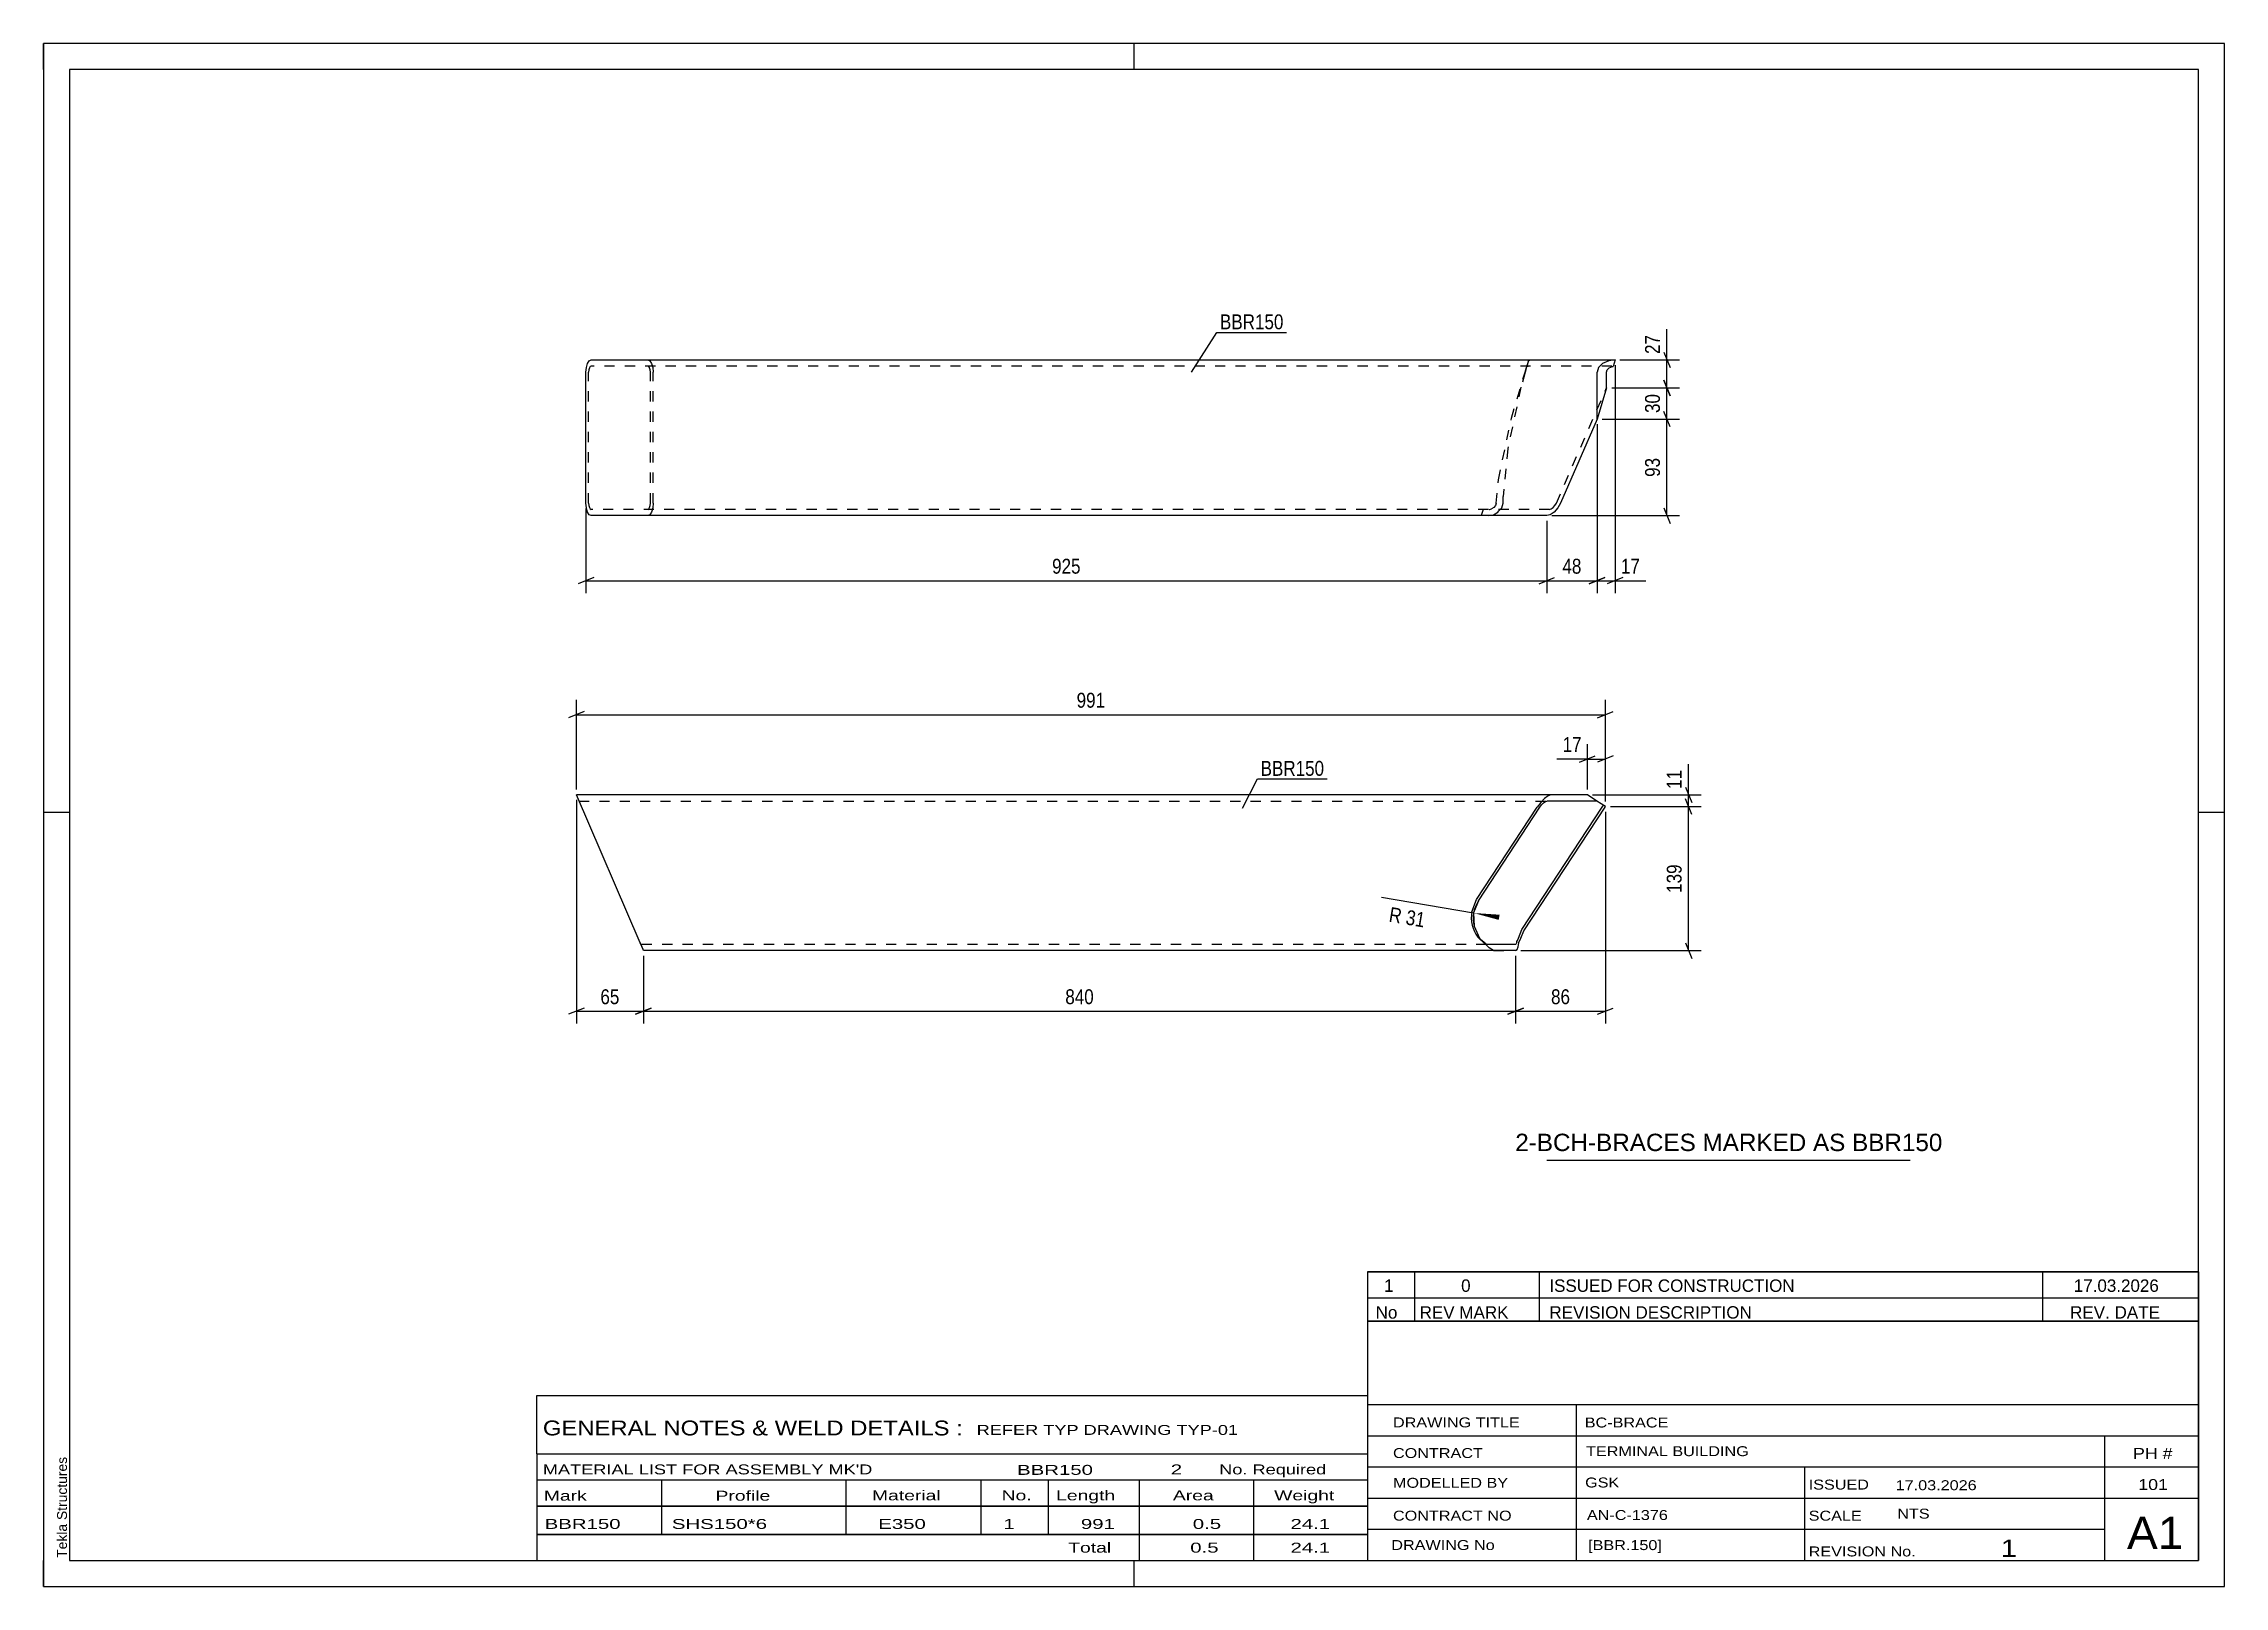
# Model space of a CAD drawing. Header units: millimetres. Extents: x 0 to 420, y 0 to 297.
import ezdxf

# ---------------------------------------------------------------- set-up
doc = ezdxf.new("R2010")
doc.units = ezdxf.units.MM
doc.linetypes.add('DXK_LINE_DOT2', pattern=[3.9198, 1.9599, -1.9599])
doc.styles.add('Arial', font='ARIAL.TTF', dxfattribs={"height": 0.2})
doc.styles.add('Arial Narrow', font='ARIALN.TTF', dxfattribs={"height": 0.2})

# ---------------------------------------------------------------- blocks, each defined once
blk = doc.blocks.new('Unknown-580742251-1161')
at = {"color": 5, "linetype": 'Continuous'}
for p, q in [((420, 297), (0, 297)), ((0, 297), (0, 0)), ((0, 292), (0, 297)), ((210, 292), (210, 297)), ((420, 0), (420, 297)), ((415, 292), (5, 292)), ((5, 292), (5, 5)), ((415, 5), (415, 292)), ((5, 149), (0, 149)), ((420, 149), (415, 149)), ((0, 0), (0, 5)), ((5, 5), (415, 5)), ((210, 0), (210, 5)), ((0, 0), (420, 0))]:
    blk.add_line(p, q, dxfattribs=at)
at = {"color": 174, "linetype": 'Continuous', "style": 'Arial'}
blk.add_text('Tekla Structures', height=1.9102, rotation=90, dxfattribs=at).set_placement((4.5, 5.5))
blk = doc.blocks.new('Part-580742251-1270 - 1252')
at = {"color": 2, "linetype": 'Continuous'}
for p, q in [((297.32, 152.39), (102.6, 152.39)), ((114.88, 123.88), (102.6, 152.39)), ((289.07, 151.69), (288.33, 150.91)), ((289.75, 152.21), (289.07, 151.69)), ((290.27, 152.39), (289.75, 152.21)), ((299.15, 151.19), (297.32, 152.39)), ((275.95, 132.23), (287.65, 149.99)), ((276.32, 131.99), (288.17, 149.99)), ((284.71, 126.46), (300.19, 149.99)), ((285.07, 126.22), (300.72, 149.99)), ((288.33, 150.91), (287.65, 149.99)), ((288.17, 149.99), (288.51, 150.45)), ((288.51, 150.45), (288.88, 150.84)), ((288.88, 150.84), (289.22, 151.1)), ((289.22, 151.1), (289.48, 151.19)), ((299.15, 151.19), (289.48, 151.19)), ((300.79, 150.12), (299.15, 151.19)), ((300.19, 149.99), (300.41, 150.37)), ((300.72, 149.99), (300.79, 150.12)), ((275.04, 129.89), (275.95, 132.23)), ((276.32, 131.99), (275.41, 129.65)), ((275.41, 129.65), (275.5, 127.11)), ((275.5, 127.11), (276.55, 124.79)), ((284.06, 124.79), (284.71, 126.46)), ((284.51, 124.79), (285.07, 126.22)), ((115.44, 122.58), (114.88, 123.88)), ((115.52, 122.39), (115.44, 122.58)), ((279.25, 122.39), (115.52, 122.39)), ((276.4, 124.79), (276.22, 124.98)), ((276.4, 124.79), (277.37, 123.88)), ((276.55, 124.79), (276.58, 124.73)), ((276.58, 124.73), (277, 124.33)), ((277.43, 123.95), (277, 124.33)), ((277.37, 123.88), (278.23, 123.1)), ((277.74, 123.69), (277.43, 123.95)), ((277.88, 123.59), (277.74, 123.69)), ((283.46, 123.59), (277.88, 123.59)), ((278.23, 123.1), (278.4, 122.95)), ((279.25, 122.39), (278.4, 122.95)), ((283.5, 122.39), (279.25, 122.39)), ((283.59, 123.69), (283.46, 123.59)), ((283.5, 122.39), (283.77, 122.58)), ((283.7, 123.95), (283.59, 123.69)), ((283.7, 123.95), (283.74, 124.17)), ((283.74, 124.17), (283.84, 124.33)), ((283.77, 122.58), (283.98, 123.1)), ((283.84, 124.33), (284.06, 124.79)), ((283.98, 123.1), (284.11, 123.88)), ((284.11, 123.93), (284.51, 124.79)), ((284.11, 123.88), (284.11, 123.93))]:
    blk.add_line(p, q, dxfattribs=at)
at = {"color": 7, "linetype": 'DXK_LINE_DOT2'}
for p, q in [((103.11, 151.19), (289.48, 151.19)), ((299.29, 151.1), (299.15, 151.19)), ((114.88, 123.88), (115.22, 123.1)), ((115, 123.59), (114.96, 123.69)), ((277.88, 123.59), (115, 123.59)), ((279.25, 122.39), (282.66, 122.39))]:
    blk.add_line(p, q, dxfattribs=at)
at = {"color": 2, "linetype": 'Continuous'}
blk.add_arc((281.58, 128.86), 6.62, 170.9734, 215.8951, dxfattribs=at)
blk = doc.blocks.new('Part-580742251-1308 - 1306')
at = {"color": 2, "linetype": 'Continuous'}
for p, q in [((104.53, 234.64), (104.75, 235.42)), ((104.75, 235.42), (105.09, 235.94)), ((105.09, 235.94), (105.48, 236.13)), ((105.48, 236.13), (302.57, 236.13)), ((300.25, 235.42), (299.46, 234.64)), ((301.43, 235.94), (300.25, 235.42)), ((302.64, 236.1), (301.43, 235.94)), ((302.64, 236.1), (302.26, 234.85)), ((302.57, 236.13), (302.64, 236.1)), ((104.45, 233.73), (104.53, 234.64)), ((104.45, 208.53), (104.45, 233.73)), ((299.46, 234.64), (299.18, 233.73)), ((299.18, 224.71), (299.18, 233.73)), ((301, 233.73), (301.14, 234.18)), ((301, 230.71), (301, 233.73)), ((301.14, 234.18), (301.54, 234.57)), ((301.54, 234.57), (302.13, 234.83)), ((302.13, 234.83), (302.26, 234.85)), ((301, 230.71), (299.18, 224.71)), ((299.18, 224.71), (292.12, 208.53)), ((104.53, 207.61), (104.45, 208.53)), ((104.75, 206.83), (104.53, 207.61)), ((105.09, 206.31), (104.75, 206.83)), ((105.48, 206.13), (105.09, 206.31)), ((289.5, 206.13), (105.48, 206.13)), ((290.18, 206.31), (289.5, 206.13)), ((290.92, 206.83), (290.18, 206.31)), ((291.6, 207.61), (290.92, 206.83)), ((292.12, 208.53), (291.6, 207.61))]:
    blk.add_line(p, q, dxfattribs=at)
at = {"color": 7, "linetype": 'DXK_LINE_DOT2'}
for p, q in [((116.34, 236.13), (116.74, 235.94)), ((116.74, 235.94), (117.07, 235.42)), ((117.07, 235.42), (117.3, 234.64)), ((285.96, 235.95), (285.59, 234.73)), ((285.68, 234.83), (285.84, 235.42)), ((285.84, 235.42), (285.96, 235.94)), ((285.96, 235.95), (286.37, 236.13)), ((285.96, 235.94), (285.96, 235.95)), ((105.01, 234.18), (104.97, 233.73)), ((104.97, 208.53), (104.97, 233.73)), ((105.12, 234.57), (105.01, 234.18)), ((105.29, 234.83), (105.12, 234.57)), ((105.48, 234.93), (105.29, 234.83)), ((302.05, 234.93), (105.48, 234.93)), ((116.54, 234.83), (116.34, 234.93)), ((116.66, 234.64), (116.54, 234.83)), ((116.71, 234.57), (116.66, 234.64)), ((116.82, 234.18), (116.71, 234.57)), ((116.86, 233.73), (116.82, 234.18)), ((116.86, 208.53), (116.86, 233.73)), ((117.3, 234.64), (117.37, 233.73)), ((117.37, 208.53), (117.37, 233.73)), ((282.69, 224.89), (285.31, 233.73)), ((285.36, 233.73), (284.52, 230.89)), ((285.45, 234.18), (285.31, 233.73)), ((285.36, 233.73), (285.62, 234.64)), ((285.55, 234.57), (285.45, 234.18)), ((285.55, 234.57), (285.57, 234.64)), ((285.57, 234.64), (285.59, 234.73)), ((285.59, 234.73), (285.7, 234.83)), ((285.62, 234.64), (285.68, 234.83)), ((285.7, 234.83), (285.91, 234.93)), ((302.05, 234.93), (302.26, 234.85)), ((284.52, 230.89), (281.99, 219.03)), ((291.34, 208.53), (301, 230.71)), ((280.17, 213.03), (282.69, 224.89)), ((281.99, 219.03), (281.11, 209.83)), ((279.73, 208.53), (280.17, 213.03)), ((104.97, 208.53), (105.01, 208.07)), ((105.01, 208.07), (105.12, 207.68)), ((105.12, 207.68), (105.29, 207.42)), ((105.29, 207.42), (105.48, 207.33)), ((290.02, 207.33), (105.48, 207.33)), ((116.34, 207.33), (116.54, 207.42)), ((116.74, 206.31), (116.34, 206.13)), ((116.54, 207.42), (116.71, 207.68)), ((116.71, 207.68), (116.82, 208.07)), ((117.07, 206.83), (116.74, 206.31)), ((116.82, 208.07), (116.86, 208.53)), ((117.3, 207.61), (117.07, 206.83)), ((117.37, 208.53), (117.3, 207.61)), ((277.26, 207.33), (276.89, 206.13)), ((278.26, 206.13), (279.23, 206.31)), ((278.41, 207.33), (278.44, 207.34)), ((278.44, 207.34), (278.86, 207.42)), ((279.29, 207.68), (278.86, 207.42)), ((279.23, 206.31), (280.09, 206.83)), ((279.6, 208.07), (279.29, 207.68)), ((279.73, 208.53), (279.6, 208.07)), ((280.09, 206.83), (280.26, 207.05)), ((280.26, 207.05), (280.83, 207.61)), ((280.83, 207.61), (281.11, 208.53)), ((281.11, 208.53), (281.11, 209.83)), ((290.02, 207.33), (290.36, 207.42)), ((290.36, 207.42), (290.73, 207.68)), ((290.73, 207.68), (291.08, 208.07)), ((291.08, 208.07), (291.34, 208.53))]:
    blk.add_line(p, q, dxfattribs=at)
blk = doc.blocks.new('RadiusDimension-580742251-2165 - 1252')
at = {"linetype": 'Continuous'}
blk.add_hatch(color=7, dxfattribs=at).paths.add_polyline_path([(280.25, 128.31), (275.4, 129.63), (280.41, 129.3)])
at = {"color": 7, "linetype": 'Continuous'}
blk.add_line((275.4, 129.63), (257.68, 132.62), dxfattribs=at)
blk.add_arc((281.53, 128.6), 6.21, 146.9779, 193.9045, dxfattribs=at)
at = {"color": 0}
blk.add_wipeout([(266.3, 126.15), (267, 130.29), (258.97, 131.64), (258.27, 127.5)], dxfattribs=at)
at = {"color": 3, "style": 'Arial Narrow'}
blk.add_text('R 31', height=2.863, rotation=-9.5569, dxfattribs=at).set_placement((258.96, 127.99))
blk = doc.blocks.new('StraightDimension-580742251-1600 - 1252')
at = {"color": 7, "linetype": 'Continuous'}
for p, q in [((104.1, 168.41), (101.1, 167.21)), ((102.6, 153.39), (102.6, 170.66)), ((299.29, 167.21), (302.29, 168.41)), ((300.79, 151.11), (300.79, 170.66)), ((102.6, 167.81), (300.79, 167.81))]:
    blk.add_line(p, q, dxfattribs=at)
at = {"color": 0}
blk.add_wipeout([(205.04, 168.56), (205.04, 172.76), (198.35, 172.76), (198.35, 168.56)], dxfattribs=at)
at = {"color": 3, "style": 'Arial Narrow'}
blk.add_text('991', height=2.863, dxfattribs=at).set_placement((198.95, 169.16))
blk = doc.blocks.new('StraightDimension-580742251-1613 - 1252')
at = {"color": 7, "linetype": 'Continuous'}
for p, q in [((300.79, 149.11), (300.79, 108.33)), ((283.5, 121.39), (283.5, 108.33)), ((285, 111.33), (282, 110.13)), ((283.5, 110.73), (300.79, 110.73)), ((299.29, 110.13), (302.29, 111.33))]:
    blk.add_line(p, q, dxfattribs=at)
at = {"color": 0}
blk.add_wipeout([(294.58, 111.48), (294.58, 115.68), (289.72, 115.68), (289.72, 111.48)], dxfattribs=at)
at = {"color": 3, "style": 'Arial Narrow'}
blk.add_text('86', height=2.863, dxfattribs=at).set_placement((290.32, 112.08))
blk = doc.blocks.new('StraightDimension-580742251-1614 - 1252')
at = {"color": 7, "linetype": 'Continuous'}
for p, q in [((115.52, 121.39), (115.52, 108.33)), ((283.5, 121.39), (283.5, 108.33)), ((117.02, 111.33), (114.02, 110.13)), ((115.52, 110.73), (283.5, 110.73)), ((282, 110.13), (285, 111.33))]:
    blk.add_line(p, q, dxfattribs=at)
at = {"color": 0}
blk.add_wipeout([(202.85, 111.48), (202.85, 115.68), (196.17, 115.68), (196.17, 111.48)], dxfattribs=at)
at = {"color": 3, "style": 'Arial Narrow'}
blk.add_text('840', height=2.863, dxfattribs=at).set_placement((196.77, 112.08))
blk = doc.blocks.new('StraightDimension-580742251-1615 - 1252')
at = {"color": 7, "linetype": 'Continuous'}
for p, q in [((102.6, 151.39), (102.6, 108.33)), ((115.52, 121.39), (115.52, 108.33)), ((104.1, 111.33), (101.1, 110.13)), ((102.6, 110.73), (115.52, 110.73)), ((114.02, 110.13), (117.02, 111.33))]:
    blk.add_line(p, q, dxfattribs=at)
at = {"color": 0}
blk.add_wipeout([(111.49, 111.48), (111.49, 115.68), (106.63, 115.68), (106.63, 111.48)], dxfattribs=at)
at = {"color": 3, "style": 'Arial Narrow'}
blk.add_text('65', height=2.863, dxfattribs=at).set_placement((107.23, 112.08))
blk = doc.blocks.new('StraightDimension-580742251-1749 - 1252')
at = {"color": 7, "linetype": 'Continuous'}
for p, q in [((298.32, 152.39), (319.22, 152.39)), ((316.22, 153.89), (317.42, 150.89)), ((317.42, 148.61), (316.22, 151.61)), ((316.82, 150.11), (316.82, 152.39)), ((301.79, 150.11), (319.22, 150.11))]:
    blk.add_line(p, q, dxfattribs=at)
at = {"color": 0}
blk.add_wipeout([(316.07, 157.78), (311.87, 157.78), (311.87, 152.92), (316.07, 152.92)], dxfattribs=at)
at = {"color": 7, "linetype": 'Continuous'}
blk.add_line((316.82, 152.39), (316.82, 158.3), dxfattribs=at)
blk.add_line((316.82, 152.39), (316.82, 158.3), dxfattribs=at)
at = {"color": 3, "style": 'Arial Narrow'}
blk.add_text('11', height=2.863, rotation=90.0002, dxfattribs=at).set_placement((315.47, 153.52))
blk = doc.blocks.new('StraightDimension-580742251-1750 - 1252')
at = {"color": 7, "linetype": 'Continuous'}
for p, q in [((317.42, 148.61), (316.22, 151.61)), ((301.79, 150.11), (319.22, 150.11)), ((316.82, 122.39), (316.82, 150.11)), ((284.5, 122.39), (319.22, 122.39)), ((316.22, 123.89), (317.42, 120.89))]:
    blk.add_line(p, q, dxfattribs=at)
at = {"color": 0}
blk.add_wipeout([(316.07, 139.59), (311.87, 139.59), (311.87, 132.91), (316.07, 132.91)], dxfattribs=at)
at = {"color": 3, "style": 'Arial Narrow'}
blk.add_text('139', height=2.863, rotation=90.0002, dxfattribs=at).set_placement((315.47, 133.51))
blk = doc.blocks.new('StraightDimension-580742251-2058 - 1252')
at = {"color": 7, "linetype": 'Continuous'}
for p, q in [((295.82, 158.68), (298.82, 159.88)), ((297.32, 153.39), (297.32, 162.13)), ((302.29, 159.88), (299.29, 158.68)), ((300.79, 151.11), (300.79, 162.13)), ((297.32, 159.28), (300.79, 159.28))]:
    blk.add_line(p, q, dxfattribs=at)
at = {"color": 0}
blk.add_wipeout([(296.8, 160.03), (296.8, 164.23), (291.94, 164.23), (291.94, 160.03)], dxfattribs=at)
at = {"color": 7, "linetype": 'Continuous'}
blk.add_line((297.32, 159.28), (291.42, 159.28), dxfattribs=at)
blk.add_line((297.32, 159.28), (291.42, 159.28), dxfattribs=at)
at = {"color": 3, "style": 'Arial Narrow'}
blk.add_text('17', height=2.863, dxfattribs=at).set_placement((292.54, 160.63))
blk = doc.blocks.new('StraightDimension-580742251-1781 - 1306')
at = {"color": 7, "linetype": 'Continuous'}
for p, q in [((299.18, 223.71), (299.18, 191.21)), ((289.5, 205.13), (289.5, 191.21)), ((288, 193.01), (291, 194.21)), ((289.5, 193.61), (299.18, 193.61)), ((300.68, 194.21), (297.68, 193.01))]:
    blk.add_line(p, q, dxfattribs=at)
at = {"color": 0}
blk.add_wipeout([(296.77, 194.36), (296.77, 198.56), (291.91, 198.56), (291.91, 194.36)], dxfattribs=at)
at = {"color": 3, "style": 'Arial Narrow'}
blk.add_text('48', height=2.863, dxfattribs=at).set_placement((292.51, 194.96))
blk = doc.blocks.new('StraightDimension-580742251-1847 - 1306')
at = {"color": 7, "linetype": 'Continuous'}
for p, q in [((300.18, 224.71), (315.04, 224.71)), ((313.24, 223.21), (312.04, 226.21)), ((312.64, 206.13), (312.64, 224.71)), ((290.5, 206.13), (315.04, 206.13)), ((312.04, 207.63), (313.24, 204.63))]:
    blk.add_line(p, q, dxfattribs=at)
at = {"color": 0}
blk.add_wipeout([(311.89, 217.85), (307.69, 217.85), (307.69, 212.99), (311.89, 212.99)], dxfattribs=at)
at = {"color": 3, "style": 'Arial Narrow'}
blk.add_text('93', height=2.863, rotation=90.0002, dxfattribs=at).set_placement((311.29, 213.59))
blk = doc.blocks.new('StraightDimension-580742251-1782 - 1306')
at = {"color": 7, "linetype": 'Continuous'}
for p, q in [((104.45, 207.53), (104.45, 191.21)), ((289.5, 205.13), (289.5, 191.21)), ((105.95, 194.21), (102.95, 193.01)), ((104.45, 193.61), (289.5, 193.61)), ((288, 193.01), (291, 194.21))]:
    blk.add_line(p, q, dxfattribs=at)
at = {"color": 0}
blk.add_wipeout([(200.32, 194.36), (200.32, 198.56), (193.63, 198.56), (193.63, 194.36)], dxfattribs=at)
at = {"color": 3, "style": 'Arial Narrow'}
blk.add_text('925', height=2.863, dxfattribs=at).set_placement((194.23, 194.96))
blk = doc.blocks.new('StraightDimension-580742251-1780 - 1306')
at = {"color": 7, "linetype": 'Continuous'}
for p, q in [((302.65, 235.1), (302.65, 191.21)), ((299.18, 223.71), (299.18, 191.21)), ((297.68, 193.01), (300.68, 194.21)), ((299.18, 193.61), (302.65, 193.61)), ((304.15, 194.21), (301.15, 193.01))]:
    blk.add_line(p, q, dxfattribs=at)
at = {"color": 0}
blk.add_wipeout([(308.03, 194.36), (308.03, 198.56), (303.17, 198.56), (303.17, 194.36)], dxfattribs=at)
at = {"color": 7, "linetype": 'Continuous'}
blk.add_line((302.65, 193.61), (308.55, 193.61), dxfattribs=at)
blk.add_line((302.65, 193.61), (308.55, 193.61), dxfattribs=at)
at = {"color": 3, "style": 'Arial Narrow'}
blk.add_text('17', height=2.863, dxfattribs=at).set_placement((303.77, 194.96))
blk = doc.blocks.new('StraightDimension-580742251-1845 - 1306')
at = {"color": 7, "linetype": 'Continuous'}
for p, q in [((303.57, 236.13), (315.04, 236.13)), ((312.04, 237.63), (313.24, 234.63)), ((312.64, 230.71), (312.64, 236.13)), ((313.24, 229.21), (312.04, 232.21)), ((302, 230.71), (315.04, 230.71))]:
    blk.add_line(p, q, dxfattribs=at)
at = {"color": 0}
blk.add_wipeout([(311.89, 241.51), (307.69, 241.51), (307.69, 236.65), (311.89, 236.65)], dxfattribs=at)
at = {"color": 7, "linetype": 'Continuous'}
blk.add_line((312.64, 236.13), (312.64, 242.03), dxfattribs=at)
blk.add_line((312.64, 236.13), (312.64, 242.03), dxfattribs=at)
at = {"color": 3, "style": 'Arial Narrow'}
blk.add_text('27', height=2.863, rotation=90.0002, dxfattribs=at).set_placement((311.29, 237.25))
blk = doc.blocks.new('StraightDimension-580742251-1846 - 1306')
at = {"color": 7, "linetype": 'Continuous'}
for p, q in [((312.04, 232.21), (313.24, 229.21)), ((302, 230.71), (315.04, 230.71)), ((312.64, 224.71), (312.64, 230.71)), ((300.18, 224.71), (315.04, 224.71)), ((313.24, 223.21), (312.04, 226.21))]:
    blk.add_line(p, q, dxfattribs=at)
at = {"color": 0}
blk.add_wipeout([(311.89, 230.14), (307.69, 230.14), (307.69, 225.29), (311.89, 225.29)], dxfattribs=at)
at = {"color": 3, "style": 'Arial Narrow'}
blk.add_text('30', height=2.863, rotation=90.0002, dxfattribs=at).set_placement((311.29, 225.89))
blk = doc.blocks.new('Unknown-580742251-2281')
at = {"color": 7, "linetype": 'Continuous'}
for p, q in [((255, 51.05), (255, 5)), ((255, 51.05), (415, 51.05)), ((415, 51), (415, 5)), ((255, 35), (415, 35)), ((295.14, 35), (295.14, 5)), ((255, 29), (415, 29)), ((397, 5.05), (397, 29.05)), ((255, 23), (415, 23)), ((339.14, 23), (339.14, 5)), ((255, 17), (415, 17)), ((255, 11), (397, 11)), ((255, 5), (415, 5))]:
    blk.add_line(p, q, dxfattribs=at)
at = {"color": 7, "style": 'Arial Narrow'}
for s, height, width, p in [('DRAWING TITLE', 1.9089, 1.425378, (259.88, 30.61)), ('BC-BRACE', 1.909, 1.425378, (296.81, 30.59)), ('CONTRACT', 1.909, 1.425378, (259.88, 24.71)), ('TERMINAL BUILDING', 1.9089, 1.425378, (297.06, 25.07)), ('MODELLED BY', 1.9089, 1.425378, (259.88, 18.98)), ('GSK', 1.909, 1.425378, (296.88, 19.04)), ('ISSUED', 1.909, 1.425378, (339.94, 18.64)), ('17.03.2026', 1.909, 1.425378, (356.69, 18.52)), ('CONTRACT NO', 1.9089, 1.425378, (259.88, 12.66)), ('AN-C-1376', 1.909, 1.425378, (297.23, 12.78)), ('SCALE', 1.909, 1.425378, (339.94, 12.65)), ('A1', 6.204, 1.25, (401.24, 7.2)), ('DRAWING No', 1.909, 1.425378, (259.56, 7)), ('[BBR.150]', 1.909, 1.425378, (297.46, 6.99)), ('1', 3.34, 1.5, (376.91, 5.68)), ('REVISION No.', 1.9089, 1.425378, (339.94, 5.77))]:
    blk.add_text(s, height=height, dxfattribs=dict(at, width=width)).set_placement(p)
at = {"color": 7, "linetype": 'Continuous', "style": 'Arial Narrow'}
for s, height, width, p in [('PH #', 2.1, 1.42538, (402.4, 24.55)), ('101', 2.1, 1.42538, (403.41, 18.55)), ('NTS', 1.909, 1.425378, (357, 13.05))]:
    blk.add_text(s, height=height, dxfattribs=dict(at, width=width)).set_placement(p)
blk = doc.blocks.new('Unknown-580742251-2282')
at = {"color": 7, "linetype": 'Continuous'}
for p, q in [((255, 60.55), (415, 60.55)), ((415, 60.55), (255, 60.55)), ((255, 60.55), (255, 55.55)), ((264, 60.55), (264, 55.55)), ((288, 60.55), (288, 55.55)), ((385, 60.55), (385, 55.55)), ((415, 60.55), (415, 55.55)), ((255, 55.55), (415, 55.55)), ((255, 55.55), (255, 51.05)), ((255, 55.55), (415, 55.55)), ((264, 55.55), (264, 51.05)), ((288, 55.55), (288, 51.05)), ((385, 55.55), (385, 51.05)), ((415, 55.55), (415, 51.05)), ((415, 51.05), (255, 51.05))]:
    blk.add_line(p, q, dxfattribs=at)
at = {"color": 7, "linetype": 'Continuous', "style": 'Arial Narrow'}
for s, height, width, p in [('1', 2.39, 1.196471, (258.16, 56.7)), ('0', 2.39, 1.196471, (273, 56.7)), ('ISSUED FOR CONSTRUCTION', 2.3861, 1.196471, (290, 56.7)), ('17.03.2026', 2.386, 1.196471, (391, 56.7)), ('No', 2.386, 1.2, (256.54, 51.55)), ('REV MARK', 2.386, 1.2, (265, 51.55)), ('REVISION DESCRIPTION', 2.3861, 1.2, (290, 51.55)), ('REV. DATE', 2.386, 1.2, (390.28, 51.55))]:
    blk.add_text(s, height=height, dxfattribs=dict(at, width=width)).set_placement(p)
blk = doc.blocks.new('Unknown-580742251-2283')
at = {"color": 7, "linetype": 'Continuous'}
for p, q in [((95, 36.75), (255, 36.75)), ((95, 25.5), (95, 36.75)), ((255, 36.75), (255, 25.5)), ((95, 25.5), (255, 25.5)), ((95, 25.5), (95, 20.5)), ((255, 25.5), (255, 20.5)), ((95, 20.5), (255, 20.5)), ((95, 20.5), (95, 15.5)), ((119, 20.5), (119, 15.5)), ((154.5, 20.5), (154.5, 15.5)), ((180.5, 20.5), (180.5, 15.5)), ((193.5, 20.5), (193.5, 15.5)), ((211, 20.5), (211, 15.5)), ((233, 20.5), (233, 15.5)), ((255, 20.5), (255, 15.5)), ((95, 15.5), (255, 15.5)), ((95, 15.45), (95, 10.05)), ((95, 15.45), (255, 15.45)), ((119, 15.5), (119, 10)), ((154.5, 15.5), (154.5, 10)), ((180.5, 15.5), (180.5, 10)), ((193.5, 15.5), (193.5, 10)), ((211, 15.5), (211, 10)), ((233, 15.5), (233, 10)), ((255, 15.45), (255, 10.05)), ((95, 10.05), (255, 10.05)), ((95, 10), (255, 10)), ((95, 10), (95, 5)), ((211, 10), (211, 5)), ((233, 10), (233, 5)), ((255, 10), (255, 5)), ((95, 5), (255, 5))]:
    blk.add_line(p, q, dxfattribs=at)
at = {"color": 7, "style": 'Arial Narrow'}
for s, height, width, p in [('GENERAL NOTES & WELD DETAILS :', 2.8633, 1.4, (96.15, 29.06)), ('REFER TYP DRAWING TYP-01', 1.9089, 1.6, (179.7, 29.16)), ("MATERIAL LIST FOR ASSEMBLY MK'D", 1.9089, 1.6, (96.15, 21.56)), ('BBR150', 1.909, 1.794707, (187.48, 21.47)), ('2', 1.91, 1.794707, (217.08, 21.56)), ('No. Required', 1.9089, 1.6, (226.41, 21.56)), ('Mark', 1.909, 1.7, (96.34, 16.5)), ('Profile', 1.909, 1.7, (129.41, 16.5)), ('Material', 1.909, 1.7, (159.54, 16.56)), ('No.', 1.909, 1.7, (184.5, 16.56)), ('Length', 1.909, 1.7, (195, 16.56)), ('Area', 1.909, 1.7, (217.5, 16.56)), ('Weight', 1.909, 1.7, (237, 16.56))]:
    blk.add_text(s, height=height, dxfattribs=dict(at, width=width)).set_placement(p)
at = {"color": 7, "linetype": 'Continuous', "style": 'Arial Narrow'}
for s, height, width, p in [('BBR150', 1.909, 1.794707, (96.5, 11.06)), ('SHS150*6', 1.909, 1.794707, (121, 11.06)), ('E350', 1.909, 1.794707, (160.74, 11.06)), ('1', 1.91, 1.794707, (184.86, 11.06)), ('991', 1.909, 1.794707, (199.77, 11.06)), ('0.5', 1.909, 1.794707, (221.32, 11.06)), ('24.1', 1.909, 1.794707, (240.14, 11.06)), ('Total', 1.909, 1.7, (197.33, 6.5)), ('0.5', 1.909, 1.794707, (220.83, 6.5)), ('24.1', 1.909, 1.794707, (240.14, 6.5))]:
    blk.add_text(s, height=height, dxfattribs=dict(at, width=width)).set_placement(p)
blk = doc.blocks.new('Unknown-580742251-2284')
at = {"color": 7, "linetype": 'Continuous'}
blk.add_line((289.5, 82.05), (359.5, 82.05), dxfattribs=at)
at = {"color": 7, "style": 'Arial'}
blk.add_text('2-BCH-BRACES MARKED AS BBR150', height=3.3428, dxfattribs=at).set_placement((283.43, 83.8))
blk = doc.blocks.new('Mark-580742251-1265 - 1252')
at = {"color": 0}
blk.add_wipeout([(246.63, 156.04), (246.63, 159.04), (234.39, 159.04), (234.39, 156.04)], dxfattribs=at)
blk.add_wipeout([(246.63, 156.04), (246.63, 159.04), (234.39, 159.04), (234.39, 156.04)], dxfattribs=at)
at = {"color": 30, "linetype": 'Continuous'}
for p, q in [((230.91, 149.83), (233.79, 155.44)), ((233.79, 155.44), (247.23, 155.44))]:
    blk.add_line(p, q, dxfattribs=at)
at = {"color": 3, "style": 'Arial Narrow'}
blk.add_text('BBR150', height=2.863, dxfattribs=at).set_placement((234.39, 156.04))
blk = doc.blocks.new('Mark-580742251-1815 - 1306')
at = {"color": 0}
blk.add_wipeout([(238.8, 242.01), (238.8, 245.01), (226.56, 245.01), (226.56, 242.01)], dxfattribs=at)
blk.add_wipeout([(238.8, 242.01), (238.8, 245.01), (226.56, 245.01), (226.56, 242.01)], dxfattribs=at)
at = {"color": 30, "linetype": 'Continuous'}
for p, q in [((221.05, 233.75), (225.96, 241.41)), ((225.96, 241.41), (239.4, 241.41))]:
    blk.add_line(p, q, dxfattribs=at)
at = {"color": 3, "style": 'Arial Narrow'}
blk.add_text('BBR150', height=2.863, dxfattribs=at).set_placement((226.56, 242.01))

msp = doc.modelspace()

# ---------------------------------------------------------------- block references
for name in ['Unknown-580742251-1161', 'Part-580742251-1308 - 1306', 'Part-580742251-1270 - 1252', 'Unknown-580742251-2284', 'Unknown-580742251-2282', 'Unknown-580742251-2281', 'Unknown-580742251-2283']:
    msp.add_blockref(name, (0, 0))

# ---------------------------------------------------------------- next in the draw order: block references
for name in ['Mark-580742251-1815 - 1306', 'StraightDimension-580742251-1781 - 1306', 'StraightDimension-580742251-1600 - 1252', 'RadiusDimension-580742251-2165 - 1252']:
    msp.add_blockref(name, (0, 0))

# ---------------------------------------------------------------- next in the draw order: block references
for name in ['StraightDimension-580742251-1847 - 1306', 'Mark-580742251-1265 - 1252', 'StraightDimension-580742251-1613 - 1252']:
    msp.add_blockref(name, (0, 0))

# ---------------------------------------------------------------- next in the draw order: block references
for name in ['StraightDimension-580742251-1780 - 1306', 'StraightDimension-580742251-1782 - 1306', 'StraightDimension-580742251-1749 - 1252', 'StraightDimension-580742251-1614 - 1252']:
    msp.add_blockref(name, (0, 0))

# ---------------------------------------------------------------- next in the draw order: block references
for name in ['StraightDimension-580742251-1845 - 1306', 'StraightDimension-580742251-1615 - 1252', 'StraightDimension-580742251-1750 - 1252']:
    msp.add_blockref(name, (0, 0))

# ---------------------------------------------------------------- next in the draw order: block references
for name in ['StraightDimension-580742251-1846 - 1306', 'StraightDimension-580742251-2058 - 1252']:
    msp.add_blockref(name, (0, 0))

doc.saveas('drawing.dxf')
